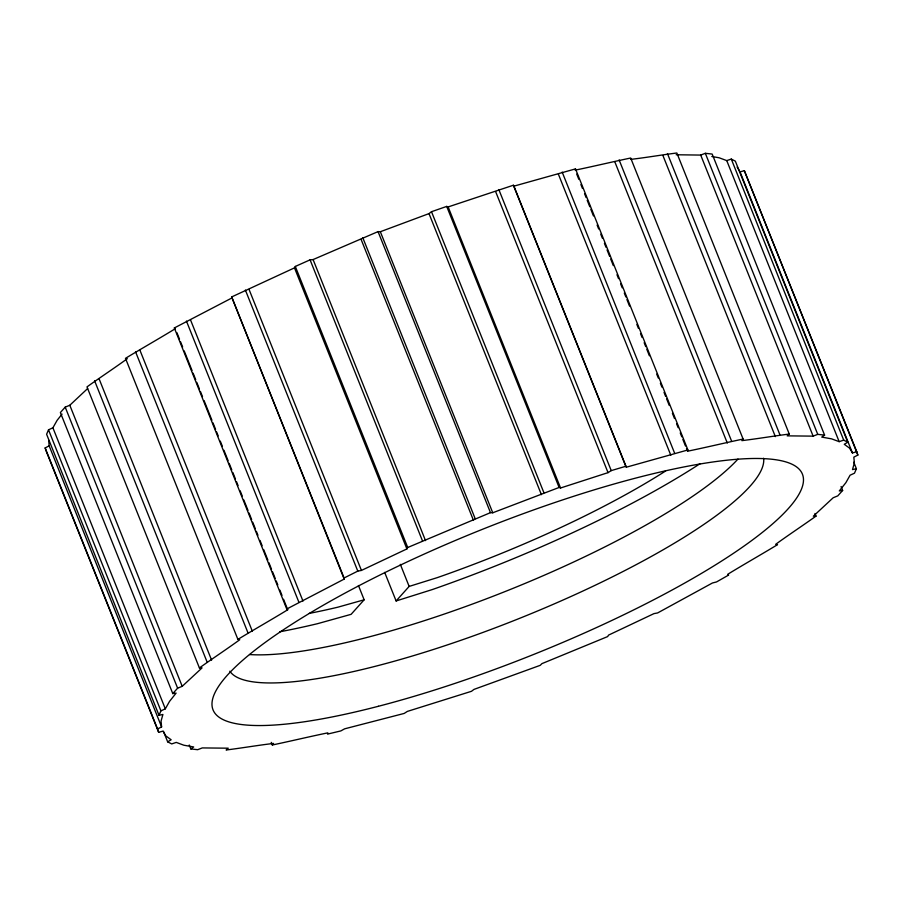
<?xml version="1.0" encoding="UTF-8"?>
<svg xmlns="http://www.w3.org/2000/svg" width="903" height="903" viewBox="0 0 903 903"><rect width="100%" height="100%" fill="white"/><g stroke="black" fill="none" stroke-linecap="round" stroke-linejoin="round"><path stroke-width="1.35" d="M231.766 298.035L174.335 327.958L286.748 609.017L344.178 579.094L231.676 296.929L294.491 267.864L295.304 266.441L310.079 259.85L313.104 259.567L378.052 231.608L380.332 231.732L429.004 213.605L431.499 211.708L446.703 206.415L448.148 206.934L513.367 185.239L513.931 186.142L575.493 168.895L575.155 170.148C593.824 166.31 612.2 161.874 630.689 158.014L743.113 439.061L741.871 440.63C757.865 438.723 773.532 436.025 789.267 434.061L676.855 153.002C661.56 154.887 646.356 157.573 630.813 159.368M743.113 439.061C724.624 442.933 706.236 447.369 687.567 451.207L687.905 449.954L575.493 168.895M62.059 414.116L57.137 420.301L52.905 427.796L48.514 429.817L46.606 434.264L159.018 715.323L162.912 714.465L161.05 721.125L161.592 726.904L157.562 728.981L158.657 732.322L162.958 731.103L165.881 735.934L171.152 739.771L167.653 741.837L163.477 731.374M159.018 715.323L160.926 710.864L165.317 708.844L169.55 701.36L176.108 693.109L172.778 693.594L60.366 412.536L65.208 407.129L69.802 405.255L87.636 388.55M853.786 462.201L856.394 468.736L854.486 473.183L850.095 475.204L845.863 482.699L839.305 490.939L842.634 490.464L841.065 486.548M344.178 579.094L344.088 577.988L357.791 571.114L361.437 570.425L406.903 548.922L407.716 547.5L490.476 512.656L492.756 512.78L559.115 487.462L560.56 487.992L608.035 472.641L611.241 470.61L625.779 466.287L626.343 467.201L687.905 449.954M271.261 742.379L272.311 744.986L273.541 743.429C257.547 745.336 241.88 748.034 226.145 749.998L228.233 748.192L202.295 747.921L197.667 749.693L190.815 748.937L189.246 745.009M172.778 693.594L177.62 688.188L182.214 686.314L202.058 667.881L199.416 667.949L86.993 386.89C100.256 377.375 113.936 368.413 127.334 358.672M358.435 585.505L364.146 599.795L351.109 614.333L317.608 623.668A331.943 70.716 -21.8 0 1 279.806 631.773M384.678 572.389L396.112 600.958L409.149 586.419L437.266 577.638A287.685 61.291 -21.8 0 0 665.601 471.005M842.634 490.464L837.792 495.871L833.198 497.745L813.355 516.177L816.007 516.11L814.957 513.491M789.267 434.061L787.19 435.856L813.129 436.138L817.746 434.366L824.597 435.122L712.185 154.063L705.333 153.307L700.705 155.079L676.166 154.763M199.416 667.949C212.668 658.422 226.36 649.46 239.746 639.73L237.895 639.392L125.483 358.333C141.952 348.344 158.736 338.828 175.317 328.692L174.335 327.958M816.007 516.11C802.744 525.625 789.064 534.587 775.666 544.328L777.517 544.667C761.048 554.656 744.264 564.172 727.683 574.308L728.665 575.042L716.564 581.927L712.433 582.988L657.621 612.945L653.975 613.622L608.509 635.136L607.696 636.559L541.913 663.637L540.231 665.33L473.996 689.395L471.501 691.292L407.377 711.406L404.172 713.438L344.619 728.834L340.826 730.922L327.507 734.105L327.845 732.852C309.176 736.69 290.8 741.126 272.311 744.986M190.815 748.937L193.66 746.962L183.84 745.212L176.254 742.401L171.705 743.925L167.653 741.837M824.597 435.122L821.753 437.097L831.573 438.847L839.158 441.657L843.707 440.133L847.759 442.222L844.26 444.287L849.531 448.125L852.455 452.956L856.766 451.737L857.85 455.067L853.832 457.155L854.362 462.934L852.511 469.594L856.394 468.736M237.895 639.392C254.364 629.402 271.148 619.887 287.73 609.751L283.553 599.299M158.657 732.322L46.234 451.263L45.15 447.933L49.168 445.845L48.638 440.066M711.801 156.479L719.16 157.788L726.746 160.599L731.295 159.075L735.347 161.163L847.759 442.222M396.112 600.958L432.108 589.625A331.943 70.716 -21.8 0 0 700.13 463.657M737.119 167.066L740.042 171.897L744.343 170.678L856.766 451.737M364.146 599.795L338.027 607.143A287.685 61.291 -21.8 0 1 309.187 613.408M286.748 609.017L287.73 609.751M857.85 455.067L744.343 170.678M740.042 171.897L852.455 452.956M731.295 159.075L843.707 440.133M726.746 160.599L839.158 441.657M705.333 153.307L817.746 434.366M700.705 155.079L813.129 436.138M667.452 153.6L779.865 434.648M662.937 155.553L775.35 436.612M619.119 159.933L731.532 440.991M614.887 161.998L727.299 443.046M576.724 174.076L578.812 179.302M580.9 184.528L582.469 188.456M584.568 193.682L586.126 197.599M587.176 200.218L589.794 206.753M590.833 209.372L593.452 215.907M597.109 225.061L598.678 228.978M600.766 234.204L602.335 238.132M604.434 243.358L606.003 247.275M607.042 249.894L609.66 256.429M610.71 259.048L613.318 265.584M616.975 274.726L618.544 278.655M620.643 283.881L622.212 287.809M624.3 293.035L625.869 296.952M626.919 299.57L629.526 306.106M636.852 324.403L638.421 328.331M640.509 333.557L642.078 337.474M644.166 342.711L645.735 346.628M646.785 349.247L649.392 355.782M656.718 374.079L658.287 378.007M660.375 383.233L661.944 387.15M664.032 392.387L665.601 396.304M666.651 398.923L669.27 405.458M672.408 413.303L674.496 418.529M676.584 423.755L678.153 427.683M680.241 432.909L681.81 436.826M682.86 439.445L685.479 445.98M686.517 448.599L687.567 451.207M562.174 172.078L674.597 453.137M558.381 174.166L670.805 455.225M513.931 186.142L626.343 467.201M513.367 185.239L625.779 466.287M498.828 189.562L611.241 470.61M495.623 191.594L608.035 472.641M448.148 206.934L560.56 487.992M446.703 206.415L559.115 487.462M431.499 211.708L543.911 492.756M429.004 213.605L541.416 494.663M380.332 231.732L492.756 512.78M378.052 231.608L490.476 512.656M362.769 237.67L475.192 518.717M361.087 239.363L473.499 520.421M313.104 259.567L425.516 540.615M310.079 259.85L422.491 540.908M295.304 266.441L407.716 547.5M294.491 267.864L406.903 548.922M400.322 564.341L409.149 586.419M249.025 289.378L361.437 570.425M245.379 290.055L357.791 571.114M231.676 296.929L344.088 577.988M190.567 320.012L302.979 601.071M186.436 321.073L298.848 602.12M176.886 332.62L179.505 339.156M180.544 341.763L182.643 347M184.212 350.917L192.046 370.523M193.095 373.142L195.714 379.678M196.752 382.296L199.371 388.832M200.421 391.439L202.509 396.677M204.078 400.593L211.923 420.2M212.961 422.818L215.58 429.354M216.63 431.973L218.199 435.889M220.287 441.115L222.375 446.342M223.944 450.27L228.132 460.722M229.17 463.341L231.789 469.876M232.839 472.495L235.446 479.03M236.496 481.638L238.065 485.566M240.153 490.792L242.241 496.018M243.81 499.946L247.998 510.398M249.047 513.017L251.655 519.552M252.705 522.171L255.312 528.706M256.362 531.314L257.931 535.242M260.019 540.468L262.118 545.694M263.687 549.622L267.864 560.074M268.913 562.693L271.521 569.229M272.571 571.847L275.189 578.383M276.228 580.99L277.797 584.918M279.896 590.144L281.984 595.37M139.976 350.308L252.388 631.366M135.518 351.696L247.93 632.755M99.195 379.091L211.607 660.149M94.589 380.75L207.001 661.809M69.802 405.255L182.214 686.314M65.208 407.129L177.62 688.188M52.905 427.796L165.317 708.844M48.514 429.817L160.926 710.864M49.168 445.845L161.592 726.904M45.15 447.933L157.562 728.981M737.954 459.074A287.685 61.291 -21.8 0 1 507.441 590.607A287.685 61.291 -21.8 0 1 249.533 654.551M763.611 458.25A287.685 61.291 -21.8 0 1 517.317 619.255A287.685 61.291 -21.8 0 1 229.836 671.2M378.436 706.27A317.359 67.601 -21.8 0 0 802.733 475.034A317.359 67.601 -21.8 0 0 342.079 594.705A317.359 67.601 -21.8 0 0 378.436 706.27"/></g></svg>
